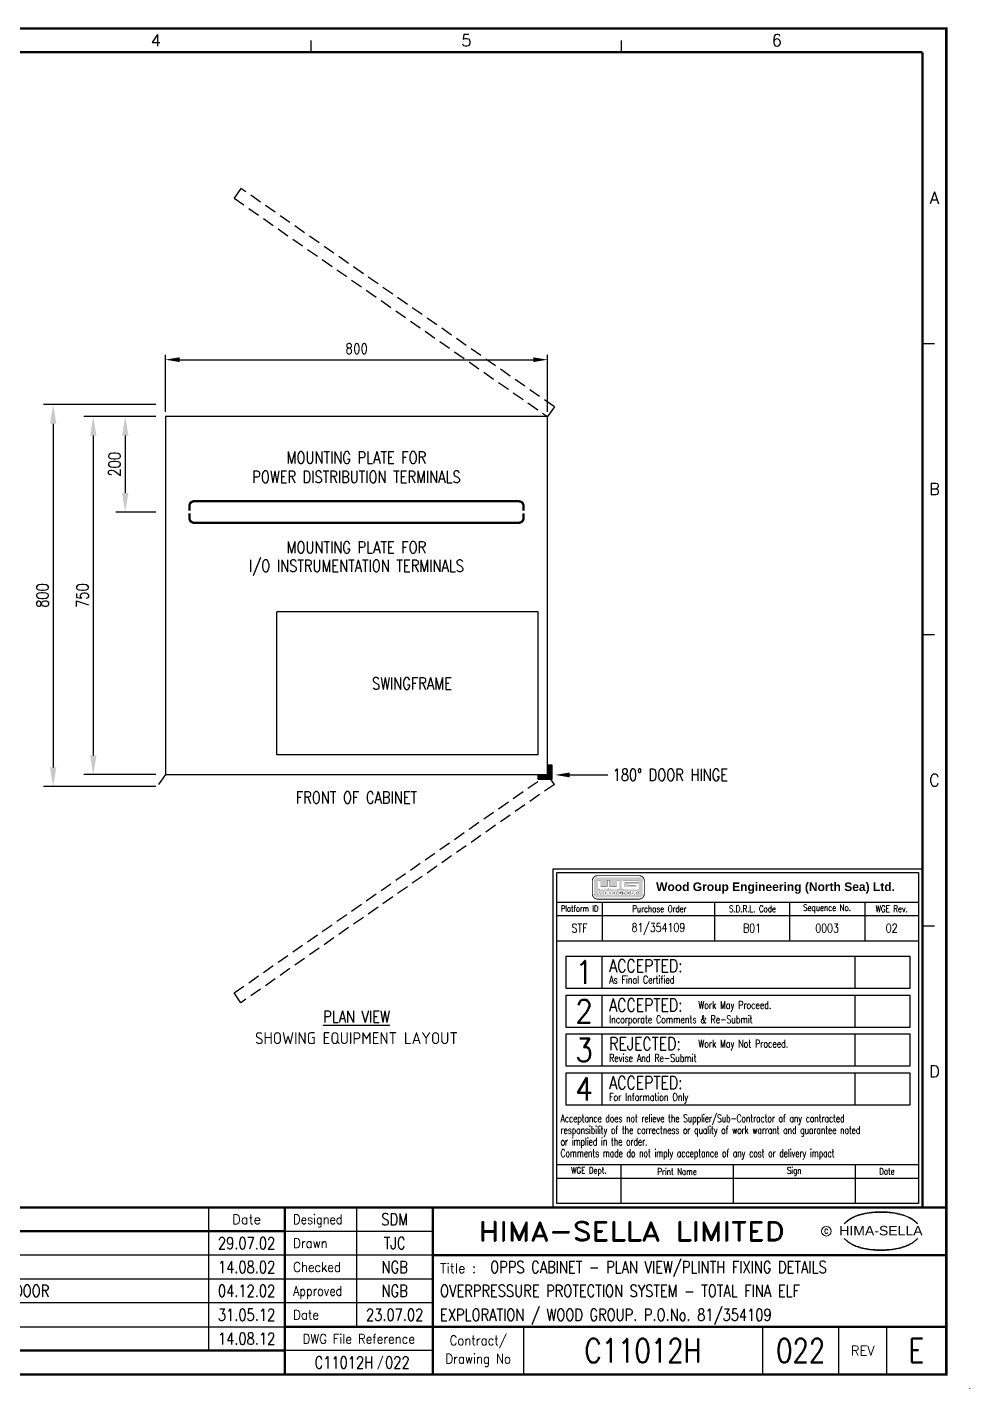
# Model space of a CAD drawing. Extents: x 0 to 4139, y 0 to 2852.
# Drawn here: x 2166 to 4139, y 0 to 2852 of the extents above; entities that cross this region are included whole.
import ezdxf
from ezdxf.enums import TextEntityAlignment as Align

# ---------------------------------------------------------------- set-up
doc = ezdxf.new("R2010")
doc.units = 0
doc.header["$LTSCALE"] = 10
doc.header["$MEASUREMENT"] = 0
doc.linetypes.add('CONTINU', pattern=[0])
doc.linetypes.add('HIDDEN', pattern=[0.375, 0.25, -0.125])
doc.layers.get('0').update_dxf_attribs({"linetype": 'CONTINUOUS'})
for name, color, linetype in [('01-DRAW', 7, 'CONTINUOUS'), ('02-TEXT', 2, 'CONTINUOUS'), ('03-DIM', 3, 'CONTINUOUS'), ('COL', 2, 'CONTINU'), ('DIM', 3, 'CONTINUOUS'), ('ELAC003$', 7, 'CONTINUOUS'), ('LINE', 1, 'CONTINUOUS'), ('ROW', 2, 'CONTINU'), ('TEXT', 2, 'CONTINUOUS'), ('UPS', 2, 'CONTINUOUS')]:
    doc.layers.add(name, color=color, linetype=linetype)
doc.styles.add('ARIAL', font='arial.ttf', dxfattribs={"height": 2.5})
doc.styles.add('ISO', font='iso.shx')
doc.styles.add('ROMAND', font='ROMAND')
doc.styles.add('ROMANS', font='romans.shx', dxfattribs={"width": 0.8})
doc.dimstyles.get("Standard").update_dxf_attribs({"dimscale": 10, "dimtxt": 2.5, "dimasz": 4, "dimexe": 2, "dimexo": 2, "dimgap": 1, "dimtad": 1, "dimdec": 0, "dimzin": 0, "dimdsep": 46, "dimtxsty": 'ROMANS', "dimcen": 0.09, "dimclrd": 3, "dimclre": 3, "dimclrt": 2, "dimadec": 0, "dimazin": 0, "dimtfac": 1, "dimtdec": 0, "dimtofl": 0, "dimtmove": 0, "dimatfit": 3, "dimfxl": 1, "dimtolj": 1, "dimtzin": 0, "dimarcsym": 0})

# ---------------------------------------------------------------- blocks, each defined once
blk = doc.blocks.new('*D1')
at = {"layer": 'DIM', "color": 3, "lineweight": -2}
for p, q in [((2435.0614, 2036.8255), (2284.0637, 2036.8255)), ((2304.0637, 1996.8255), (2304.0637, 1326.8255)), ((2435.0614, 1286.8255), (2284.0637, 1286.8255))]:
    blk.add_line(p, q, dxfattribs=at)
at = {"layer": 'DIM', "color": 3}
for points in [[(2297.397, 1996.8255), (2310.7304, 1996.8255), (2304.0637, 2036.8255)], [(2297.397, 1326.8255), (2310.7304, 1326.8255), (2304.0637, 1286.8255)]]:
    blk.add_solid(points, dxfattribs=at)
at = {"layer": 'DIM', "color": 2, "insert": (2281.5637, 1661.8255), "char_height": 25, "attachment_point": 5, "rotation": 90, "style": 'ROMANS'}
blk.add_mtext('\\A1;750', dxfattribs=at)
blk = doc.blocks.new('*D2')
at = {"layer": 'DIM', "color": 3, "lineweight": -2}
for p, q in [((2435.0614, 2061.8255), (2200.0637, 2061.8255)), ((2220.0637, 2021.8255), (2220.0637, 1301.8255)), ((2435.0614, 1261.8255), (2200.0637, 1261.8255))]:
    blk.add_line(p, q, dxfattribs=at)
at = {"layer": 'DIM', "color": 3}
for points in [[(2213.397, 2021.8255), (2226.7304, 2021.8255), (2220.0637, 2061.8255)], [(2213.397, 1301.8255), (2226.7304, 1301.8255), (2220.0637, 1261.8255)]]:
    blk.add_solid(points, dxfattribs=at)
at = {"layer": 'DIM', "color": 2, "insert": (2197.5637, 1661.8255), "char_height": 25, "attachment_point": 5, "rotation": 90, "style": 'ROMANS'}
blk.add_mtext('\\A1;800', dxfattribs=at)
blk = doc.blocks.new('*D10')
at = {"color": 3, "lineweight": -2}
for p, q in [((2435.0614, 2036.8255), (2350.9642, 2036.8255)), ((2370.9642, 1996.8255), (2370.9642, 1876.8087)), ((2435.0614, 1836.8087), (2350.9642, 1836.8087))]:
    blk.add_line(p, q, dxfattribs=at)
at = {"color": 3}
for points in [[(2364.2975, 1996.8255), (2377.6309, 1996.8255), (2370.9642, 2036.8255)], [(2364.2975, 1876.8087), (2377.6309, 1876.8087), (2370.9642, 1836.8087)]]:
    blk.add_solid(points, dxfattribs=at)
at = {"color": 2, "insert": (2348.4642, 1936.8171), "char_height": 25, "attachment_point": 5, "rotation": 90, "style": 'ROMANS'}
blk.add_mtext('\\A1;200', dxfattribs=at)
blk = doc.blocks.new('*D11')
at = {"layer": '03-DIM', "lineweight": -2}
for p, q in [((2455.0614, 2046.8255), (2455.0614, 2166.0101)), ((2485.0614, 2156.0101), (3225.0614, 2156.0101)), ((3255.0614, 2046.8255), (3255.0614, 2166.0101))]:
    blk.add_line(p, q, dxfattribs=at)
at = {"layer": '03-DIM'}
for points in [[(2485.0614, 2161.0101), (2485.0614, 2151.0101), (2455.0614, 2156.0101)], [(3225.0614, 2161.0101), (3225.0614, 2151.0101), (3255.0614, 2156.0101)]]:
    blk.add_solid(points, dxfattribs=at)
at = {"layer": '03-DIM', "color": 2, "insert": (2855.0614, 2178.9416), "char_height": 25, "attachment_point": 5, "style": 'ISO'}
blk.add_mtext('\\A1;800', dxfattribs=at)
blk = doc.blocks.new('HS-A3-10')
at = {"color": 1}
for p, q in [((2760, 2800), (2760, 2825)), ((3410, 2800), (3410, 2825)), ((4040, 2190), (4065, 2190)), ((4040, 1580), (4065, 1580)), ((4040, 970), (4065, 970)), ((2545, 380), (2545, 80)), ((2855, 380), (2855, 130)), ((2705, 330), (3015, 330)), ((3015, 280), (1140, 280)), ((1140, 230), (3015, 230)), ((3015, 180), (1140, 180)), ((1140, 130), (2705, 130)), ((3205, 130), (3205, 30)), ((3705, 130), (3705, 30)), ((3865, 30), (3865, 130)), ((3965, 130), (3965, 30)), ((3015, 80), (2705, 80)), ((4139, 0), (4139, 0.25))]:
    blk.add_line(p, q, dxfattribs=at)
at = {"color": 1, "const_width": 5}
blk.add_lwpolyline([(160, 30), (4090, 30), (4090, 2850), (160, 2850)], close=True, dxfattribs=at)
for points in [[(160, 2800), (4040, 2800)], [(4040, 380), (4040, 2800)], [(4090, 380), (160, 380)], [(2705, 380), (2705, 30)], [(3015, 30), (3015, 380)], [(2705, 330), (740, 330)], [(4090, 280), (3015, 280)], [(2705, 130), (4090, 130)], [(2705, 80), (1140, 80)]]:
    blk.add_lwpolyline(points, dxfattribs=at)
at = {"color": 3, "lineweight": 13}
blk.add_circle((3838.795, 330), 10, dxfattribs=at)
for centre, radius, start, end in [((3952.419, 213.644), 157.281, 89.7805, 93.1738), ((3953.626, 213.644), 157.281, 86.8262, 90.2195), ((3926.04, 293.277), 72.401, 106.0532, 133.5024), ((3928.763, 295.135), 72.999, 130.419, 136.057), ((3921.149, 306.001), 59.804, 122.244, 131.6154), ((3917.52, 312.819), 52.104, 111.8206, 122.8668), ((3937.772, 271.992), 97.601, 107.5931, 113.9452), ((3950.991, 209.965), 159.367, 89.2698, 106.3911), ((3940.978, 260.15), 109.859, 96.0146, 107.3203), ((3952.933, 188.099), 182.818, 92.8917, 97.3734), ((3955.053, 209.965), 159.367, 73.6089, 90.7302), ((3953.112, 188.099), 182.818, 82.6266, 87.1083), ((3965.067, 260.15), 109.859, 72.6797, 83.9854), ((3968.272, 271.992), 97.601, 66.0548, 72.4069), ((3980.005, 293.277), 72.401, 46.4976, 73.9468), ((3988.524, 312.819), 52.104, 57.1332, 68.1794), ((3984.895, 306.001), 59.804, 48.3846, 57.756), ((3977.282, 295.135), 72.999, 43.943, 49.581), ((3928.763, 365.45), 72.999, 223.943, 229.581), ((3926.04, 367.308), 72.401, 226.4976, 253.9468), ((3980.005, 367.308), 72.401, 286.0532, 313.5024), ((3977.282, 365.45), 72.999, 310.419, 316.057), ((3921.149, 354.585), 59.804, 228.3846, 237.756), ((3917.52, 347.766), 52.104, 237.1332, 248.1794), ((3937.772, 388.593), 97.601, 246.0548, 252.4069), ((3950.991, 450.62), 159.367, 253.6089, 270.7302), ((3940.978, 400.435), 109.859, 252.6797, 263.9854), ((3952.933, 472.486), 182.818, 262.6266, 267.1083), ((3952.419, 446.941), 157.281, 266.8262, 270.2195), ((3955.053, 450.62), 159.367, 269.2698, 286.3911), ((3953.626, 446.941), 157.281, 269.7805, 273.1738), ((3953.112, 472.486), 182.818, 272.8917, 277.3734), ((3965.067, 400.435), 109.859, 276.0146, 287.3203), ((3968.272, 388.593), 97.601, 287.5931, 293.9452), ((3988.524, 347.766), 52.104, 291.8206, 302.8668), ((3984.895, 354.585), 59.804, 302.244, 311.6154)]:
    blk.add_arc(centre, radius, start, end, dxfattribs=at)
at = {"color": 2, "style": 'ROMAND'}
for s, p in [('4', (2435, 2825)), ('5', (3085, 2825)), ('6', (3735, 2825)), ('A', (4065, 2495)), ('B', (4065, 1885)), ('C', (4065, 1275)), ('D', (4065, 665))]:
    blk.add_text(s, height=25, dxfattribs=at).set_placement(p, align=Align.MIDDLE)
at = {"color": 4, "style": 'ROMAND'}
blk.add_text('Date', height=20, dxfattribs=at).set_placement((2625, 345), align=Align.CENTER)
for s, width, p in [('Designed', 0.87, (2722.5, 345)), ('Drawn', 0.9, (2722.5, 295)), ('Checked', 0.9, (2722.5, 245)), ('Approved', 0.85, (2722.5, 195)), ('Date', 0.9, (2722.5, 145))]:
    blk.add_text(s, height=20, dxfattribs=dict(at, width=width)).set_placement(p)
at = {"color": 1, "style": 'ROMAND', "width": 1.15}
blk.add_text('HIMA-SELLA LIMITED', height=40, dxfattribs=at).set_placement((3430.965, 330), align=Align.MIDDLE)
at = {"color": 3, "lineweight": 13, "style": 'ROMANS', "width": 0.8}
blk.add_text('C', height=10, dxfattribs=at).set_placement((3838.436, 325), align=Align.CENTER)
at = {"color": 1, "style": 'ARIAL', "width": 1.05}
blk.add_text('HIMA-SELLA', height=20, dxfattribs=at).set_placement((3953.022, 321.293), align=Align.CENTER)
at = {"color": 4, "style": 'ROMAND'}
blk.add_text('Title :', height=20, dxfattribs=at).set_placement((3030, 242.5))
at = {"color": 4, "style": 'ROMAND', "width": 0.9}
for s, p in [('DWG File Reference', (2860, 105)), ('Contract/', (3110, 100)), ('Drawing No', (3110, 60))]:
    blk.add_text(s, height=20, dxfattribs=at).set_placement(p, align=Align.MIDDLE)
at = {"color": 4, "style": 'ROMAND'}
blk.add_text('REV', height=20, dxfattribs=at).set_placement((3915, 80), align=Align.MIDDLE)
at = {"color": 2, "linetype": 'Continuous', "style": 'ROMANS', "width": 0.8}
blk.add_text('/', height=18, dxfattribs=at).set_placement((2905, 55), align=Align.MIDDLE)
at = {"layer": 'COL', "style": 'ROMAND', "flags": 9}
for tag, p in [('COL1', (485, 2825)), ('COL2', (1135, 2825)), ('COL3', (1785, 2825)), ('COL4', (2435, 2825)), ('COL5', (3085, 2825)), ('COL6', (3735, 2825))]:
    blk.add_attdef(tag, p, '', height=25, dxfattribs=at)
at = {"layer": 'ROW', "style": 'ROMAND', "flags": 9}
for tag, p in [('ROW1', (4065, 2495)), ('ROW2', (4065, 1885)), ('ROW3', (4065, 1275)), ('ROW4', (4065, 665))]:
    blk.add_attdef(tag, p, '', height=25, dxfattribs=at)
at = {"layer": 'UPS', "style": 'ROMANS', "width": 0.8, "flags": 8}
for tag, height, p in [('PLANOS->NR1', 25, (1080, 342.5)), ('PLANOS->VERIF', 25, (2935, 342.5)), ('PLANOS->NR2', 25, (1080, 292.5)), ('PLANOS->CANVI1', 25, (1190, 292.5)), ('PLANOS->NCAN1', 25, (1590, 292.5)), ('PLANOS->DCAN1', 25, (2625, 292.5)), ('PLANOS->ORIG', 25, (2935, 292.5)), ('PLANOS->CANVI2', 25, (1190, 242.5)), ('PLANOS->NCAN2', 25, (1590, 242.5)), ('PLANOS->DCAN2', 25, (2625, 242.5)), ('PLANOS->HECHF', 25, (2935, 242.5)), ('PLANOS->CANVI3', 25, (1190, 192.5)), ('PLANOS->NCAN3', 25, (1590, 192.5)), ('PLANOS->DCAN3', 25, (2625, 192.5)), ('PLANOS->HECHD', 25, (2935, 192.5)), ('PLANOS->CANVI4', 25, (1190, 142.5)), ('PLANOS->NCAN4', 25, (1590, 142.5)), ('PLANOS->DCAN4', 25, (2625, 142.5)), ('PLANOS->DATACREA', 25, (2935, 142.5)), ('PLANOS->CANVI5', 25, (1190, 92.5)), ('PLANOS->NCAN5', 25, (1590, 92.5)), ('PLANOS->DCAN5', 25, (2625, 92.5)), ('PROJS->DESCPRO3', 50, (3455, 55)), ('PLANOS->PLANO', 50, (3785, 55)), ('PLANOS->USER', 50, (4027.5, 55))]:
    blk.add_attdef(tag, text='', height=height, dxfattribs=at).set_placement(p, align=Align.CENTER)
at = {"layer": 'UPS', "style": 'ROMANS', "width": 2.7474, "flags": 8}
blk.add_attdef('PLANOS->MCAN1', text='', height=25, rotation=0.069611, dxfattribs=at).set_placement((1660, 316.443), (2530, 317.5), align=Align.FIT)
at = {"layer": 'UPS', "style": 'ROMANS', "flags": 8}
for tag, width, p, p2 in [('PLANOS->MCAN2', 2.6868, (1660, 267.5), (2530, 267.5)), ('PLANOS->MCAN3', 2.6868, (1660, 217.5), (2530, 217.5)), ('PLANOS->MCAN4', 2.6769, (1660, 167.5), (2530, 167.5)), ('PLANOS->MCAN5', 2.6868, (1660, 117.5), (2530, 117.5))]:
    blk.add_attdef(tag, text='', height=25, dxfattribs=dict(at, width=width)).set_placement(p, p2, align=Align.FIT)
at = {"layer": 'UPS', "style": 'ROMANS', "width": 0.8, "flags": 8}
blk.add_attdef('PLANOS->DENOM', (3135, 242.5), '', height=25, dxfattribs=at)
at = {"layer": 'UPS', "color": 4, "style": 'ROMANS', "width": 0.8, "flags": 8}
for tag, p in [('PROJS->DESCPRO1', (3030, 192.5)), ('PROJS->DESCPRO2', (3030, 142.5))]:
    blk.add_attdef(tag, p, '', height=25, dxfattribs=at)
at = {"layer": 'UPS', "style": 'ROMANS', "width": 0.8, "flags": 8}
blk.add_attdef('PLANOS->PROTOTIPO', text='', height=25, dxfattribs=at).set_placement((595, 58.125), align=Align.MIDDLE)
for tag, p in [('PLANOS->OBS4', (1170, 55)), ('PLANOS->PLANO', (2915, 55))]:
    blk.add_attdef(tag, text='', height=25, dxfattribs=at).set_placement(p, align=Align.MIDDLE_LEFT)
blk.add_attdef('PROJS->NOMPRO', text='', height=25, dxfattribs=at).set_placement((2890, 55), align=Align.MIDDLE_RIGHT)

msp = doc.modelspace()

# ---------------------------------------------------------------- hatches: boundary and pattern name
at = {"linetype": 'Continuous'}
h = msp.add_hatch(color=1, dxfattribs=at)
edge = h.paths.add_edge_path(flags=16)
edge.add_line((3416.2614, 1060.5726), (3445.7587, 1060.5726))
edge.add_line((3445.7587, 1060.5726), (3445.7587, 1065.5751))
edge.add_line((3445.7587, 1065.5751), (3413.6988, 1065.5751))
edge.add_arc((3413.69888454, 1061.92351546), 3.65158454, 90.0013265423, 179.9986734577)
edge.add_line((3410.0473, 1061.9236), (3410.0473, 1050.248))
edge.add_arc((3413.69883454, 1050.24813454), 3.65153454, 180.0021111043, 269.9994580198)
edge.add_line((3413.6988, 1046.5966), (3445.7587, 1046.5966))
edge.add_line((3445.7587, 1046.5966), (3445.7587, 1057.6514))
edge.add_line((3445.7587, 1057.6514), (3425.7121, 1057.6514))
edge.add_line((3425.7121, 1057.6514), (3425.7121, 1054.3651))
edge.add_line((3425.7121, 1054.3651), (3441.0848, 1054.3651))
edge.add_line((3441.0848, 1054.3651), (3441.0848, 1051.2248))
edge.add_line((3441.0848, 1051.2248), (3416.2614, 1051.2248))
edge.add_arc((3416.26142959, 1052.50282959), 1.27802959, 180.0013265423, 269.9986734577, ccw=False)
edge.add_line((3414.9834, 1052.5028), (3414.9834, 1059.2946))
edge.add_arc((3416.26142959, 1059.29457041), 1.27802959, 90.0013265423, 179.9986734577, ccw=False)
edge = h.paths.add_edge_path(flags=16)
edge.add_arc((3426.63944663, 1039.69754716), 2.29358143, 359.7165362622, 449.7138831777)
edge.add_line((3426.6509, 1041.9911), (3422.5008, 1041.9911))
edge.add_arc((3422.51220337, 1039.69749716), 2.29363119, 90.2848615814, 180.2822084969)
edge.add_line((3420.2186, 1039.6862), (3420.2186, 1037.6323))
edge.add_arc((3422.51225337, 1037.62095284), 2.29368144, 179.7165486787, 269.7138955942)
edge.add_line((3422.5008, 1035.3273), (3426.6509, 1035.3273))
edge.add_arc((3426.63939663, 1037.62090284), 2.29363168, 270.2873596462, 360.2847065616)
edge.add_line((3428.933, 1037.6323), (3428.933, 1039.6862))
edge = h.paths.add_edge_path(flags=0)
edge.add_arc((3442.7913, 1039.51505), 0.81015, -90, 90, ccw=False)
edge.add_line((3442.7913, 1038.7049), (3440.7163, 1038.7049))
edge.add_arc((3440.7163, 1039.51505), 0.81015, 90, 270, ccw=False)
edge.add_line((3440.7163, 1040.3252), (3442.7913, 1040.3252))
edge = h.paths.add_edge_path(flags=16)
edge.add_line((3440.2084, 1035.3273), (3440.2084, 1036.8975))
edge.add_line((3440.2084, 1036.8975), (3442.9485, 1036.8975))
edge.add_arc((3442.9485, 1039.4443), 2.5468, 270, 450)
edge.add_line((3442.9485, 1041.9911), (3438.2769, 1041.9911))
edge.add_line((3438.2769, 1041.9911), (3438.2769, 1035.3273))
edge.add_line((3438.2769, 1035.3273), (3440.2084, 1035.3273))
edge = h.paths.add_edge_path(flags=16)
edge.add_line((3434.3619, 1036.9933), (3432.8151, 1036.9933))
edge.add_arc((3432.82082668, 1038.14012642), 1.14684072, 179.7165486787, 269.7138955942, ccw=False)
edge.add_line((3431.674, 1038.1458), (3431.674, 1041.9911))
edge.add_line((3431.674, 1041.9911), (3429.4954, 1041.9911))
edge.add_line((3429.4954, 1041.9911), (3429.4954, 1037.6323))
edge.add_arc((3431.78900337, 1037.62090284), 2.29363168, 179.7152934384, 269.7126403539)
edge.add_line((3431.7775, 1035.3273), (3435.3994, 1035.3273))
edge.add_arc((3435.38794663, 1037.62095284), 2.29368144, 270.2861044058, 360.2834513213)
edge.add_line((3437.6816, 1037.6323), (3437.6816, 1041.9911))
edge.add_line((3437.6816, 1041.9911), (3435.503, 1041.9911))
edge.add_line((3435.503, 1041.9911), (3435.503, 1038.1458))
edge.add_arc((3434.35617332, 1038.14012642), 1.14684072, -89.7138955942, 0.2834513213, ccw=False)
edge = h.paths.add_edge_path(flags=0)
edge.add_arc((3425.60757332, 1039.17837358), 1.14684072, 359.7165486787, 449.7138955942)
edge.add_line((3425.6133, 1040.3252), (3423.5383, 1040.3252))
edge.add_arc((3423.54402668, 1039.17837358), 1.14684072, 90.2861044058, 180.2834513213)
edge.add_line((3422.3972, 1039.1727), (3422.3972, 1038.1458))
edge.add_arc((3423.54402668, 1038.14012642), 1.14684072, 179.7165486787, 269.7138955942)
edge.add_line((3423.5383, 1036.9933), (3425.6133, 1036.9933))
edge.add_arc((3425.60757332, 1038.14012642), 1.14684072, 270.2861044058, 360.2834513213)
edge.add_line((3426.7544, 1038.1458), (3426.7544, 1039.1727))
edge = h.paths.add_edge_path(flags=0)
edge.add_arc((3387.04422332, 1039.17842358), 1.14679097, 359.7140381435, 449.711385059)
edge.add_line((3387.05, 1040.3252), (3384.9749, 1040.3252))
edge.add_arc((3384.98062668, 1039.17837358), 1.14684072, 90.2861044058, 180.2834513213)
edge.add_line((3383.8338, 1039.1727), (3383.8338, 1038.1458))
edge.add_arc((3384.98062668, 1038.14012642), 1.14684072, 179.7165486787, 269.7138955942)
edge.add_line((3384.9749, 1036.9933), (3387.05, 1036.9933))
edge.add_arc((3387.04422332, 1038.14007642), 1.14679097, 270.288614941, 360.2859618565)
edge.add_line((3388.191, 1038.1458), (3388.191, 1039.1727))
edge = h.paths.add_edge_path(flags=16)
edge.add_arc((3388.07609663, 1039.69749716), 2.29363119, 359.7177915031, 449.7151384186)
edge.add_line((3388.0875, 1041.9911), (3383.9374, 1041.9911))
edge.add_arc((3383.94880337, 1039.69749716), 2.29363119, 90.2848615814, 180.2822084969)
edge.add_line((3381.6552, 1039.6862), (3381.6552, 1037.6323))
edge.add_arc((3383.94885337, 1037.62095284), 2.29368144, 179.7165486787, 269.7138955942)
edge.add_line((3383.9374, 1035.3273), (3388.0875, 1035.3273))
edge.add_arc((3388.07604663, 1037.62095284), 2.29368144, 270.2861044058, 360.2834513213)
edge.add_line((3390.3697, 1037.6323), (3390.3697, 1039.6862))
edge = h.paths.add_edge_path(flags=0)
edge.add_arc((3377.64357332, 1039.17837358), 1.14684072, 359.7165486787, 449.7138955942)
edge.add_line((3377.6493, 1040.3252), (3375.5743, 1040.3252))
edge.add_arc((3375.58002668, 1039.17837358), 1.14684072, 90.2861044058, 180.2834513213)
edge.add_line((3374.4332, 1039.1727), (3374.4332, 1038.1458))
edge.add_arc((3375.58002668, 1038.14012642), 1.14684072, 179.7165486787, 269.7138955942)
edge.add_line((3375.5743, 1036.9933), (3377.6493, 1036.9933))
edge.add_arc((3377.64357332, 1038.14012642), 1.14684072, 270.2861044058, 360.2834513213)
edge.add_line((3378.7904, 1038.1458), (3378.7904, 1039.1727))
h.paths.add_polyline_path([(3372.3641, 1041.9866), (3370.2463, 1035.3409), (3368.1284, 1035.3409), (3366.5218, 1039.5401), (3364.9151, 1035.3409), (3362.7973, 1035.3409), (3360.6794, 1041.9866), (3362.6512, 1041.9866), (3363.9657, 1037.7144), (3365.6454, 1041.9501), (3367.3981, 1041.9501), (3369.0778, 1037.7144), (3370.4653, 1041.9866)], flags=16)
edge = h.paths.add_edge_path(flags=16)
edge.add_arc((3378.67539663, 1039.69749716), 2.29363119, 359.7177915031, 449.7151384186)
edge.add_line((3378.6868, 1041.9911), (3374.5367, 1041.9911))
edge.add_arc((3374.54815337, 1039.69754716), 2.29358143, 90.2861168223, 180.2834637378)
edge.add_line((3372.2546, 1039.6862), (3372.2546, 1037.6323))
edge.add_arc((3374.54820337, 1037.62090284), 2.29363168, 179.7152934384, 269.7126403538)
edge.add_line((3374.5367, 1035.3273), (3378.6868, 1035.3273))
edge.add_arc((3378.67534663, 1037.62095284), 2.29368144, 270.2861044058, 360.2834513213)
edge.add_line((3380.969, 1037.6323), (3380.969, 1039.6862))
edge = h.paths.add_edge_path(flags=0)
edge.add_arc((3396.11557332, 1038.14012642), 1.14684072, 270.2861044058, 360.2834513213)
edge.add_line((3397.2624, 1038.1458), (3397.2624, 1039.1727))
edge.add_arc((3396.11557332, 1039.17837358), 1.14684072, 359.7165486787, 449.7138955942)
edge.add_line((3396.1213, 1040.3252), (3392.6956, 1040.3252))
edge.add_line((3392.6956, 1040.3252), (3392.6956, 1036.9933))
edge.add_line((3392.6956, 1036.9933), (3396.1213, 1036.9933))
edge = h.paths.add_edge_path(flags=16)
edge.add_arc((3397.14739663, 1039.69749716), 2.29363119, 359.7177915031, 449.7151384186)
edge.add_line((3397.1588, 1041.9911), (3390.8164, 1041.9911))
edge.add_line((3390.8164, 1041.9911), (3390.8164, 1035.3273))
edge.add_line((3390.8164, 1035.3273), (3397.1588, 1035.3273))
edge.add_arc((3397.14734663, 1037.62095284), 2.29368144, 270.2861044058, 360.2834513213)
edge.add_line((3399.441, 1037.6323), (3399.441, 1039.6862))
edge = h.paths.add_edge_path(flags=16)
edge.add_arc((3408.80068996, 1039.89158996), 0.43361004, 0.0013265423, 89.9986734578)
edge.add_line((3408.8007, 1040.3252), (3406.1584, 1040.3252))
edge.add_arc((3406.16412668, 1039.17837358), 1.14684072, 90.2861044058, 180.2834513213)
edge.add_line((3405.0173, 1039.1727), (3405.0173, 1038.1458))
edge.add_arc((3406.16412668, 1038.14012642), 1.14684072, 179.7165486787, 269.7138955942)
edge.add_line((3406.1584, 1036.9933), (3408.8007, 1036.9933))
edge.add_arc((3408.8007, 1037.42685), 0.43355, 270, 450)
edge.add_line((3408.8007, 1037.8604), (3407.048, 1037.8604))
edge.add_line((3407.048, 1037.8604), (3407.048, 1039.0289))
edge.add_line((3407.048, 1039.0289), (3411.2837, 1039.0289))
edge.add_line((3411.2837, 1039.0289), (3411.2837, 1037.6323))
edge.add_arc((3408.99004663, 1037.62095284), 2.29368144, -89.7138955942, 0.2834513213, ccw=False)
edge.add_line((3409.0015, 1035.3273), (3405.1209, 1035.3273))
edge.add_arc((3405.13235337, 1037.62095284), 2.29368144, 179.7165486787, 269.7138955942, ccw=False)
edge.add_line((3402.8387, 1037.6323), (3402.8387, 1039.6862))
edge.add_arc((3405.13230337, 1039.69749716), 2.29363119, 90.2848615814, 180.2822084969, ccw=False)
edge.add_line((3405.1209, 1041.9911), (3409.0015, 1041.9911))
edge.add_arc((3408.99009663, 1039.69749716), 2.29363119, -0.2822084969, 89.7151384186, ccw=False)
edge.add_line((3411.2837, 1039.6862), (3411.2837, 1039.5401))
edge.add_line((3411.2837, 1039.5401), (3409.2343, 1039.5401))
edge.add_line((3409.2343, 1039.5401), (3409.2343, 1039.8916))
edge = h.paths.add_edge_path(flags=0)
edge.add_line((3414.4816, 1040.3252), (3416.5567, 1040.3252))
edge.add_arc((3416.5567, 1039.51505), 0.81015, -90, 90, ccw=False)
edge.add_line((3416.5567, 1038.7049), (3414.4816, 1038.7049))
edge.add_arc((3414.4816, 1039.51505), 0.81015, 90, 270, ccw=False)
edge = h.paths.add_edge_path(flags=16)
edge.add_line((3417.6829, 1035.3273), (3419.2607, 1035.3273))
edge.add_line((3419.2607, 1035.3273), (3419.2607, 1036.8975))
edge.add_arc((3418.45054703, 1036.89749433), 0.81015297, 0.000400835, 81.6212049993)
edge.add_arc((3416.71356399, 1039.44449228), 2.54713602, 316.7426492714, 359.9956748753)
edge.add_arc((3416.71379103, 1039.44419103), 2.54690897, 0.0024513784, 89.9997982939)
edge.add_line((3416.7138, 1041.9911), (3412.0423, 1041.9911))
edge.add_line((3412.0423, 1041.9911), (3412.0423, 1035.3273))
edge.add_line((3412.0423, 1035.3273), (3413.9738, 1035.3273))
edge.add_line((3413.9738, 1035.3273), (3413.9738, 1036.8975))
edge.add_line((3413.9738, 1036.8975), (3416.8728, 1036.8975))
edge.add_arc((3416.87273124, 1036.08733124), 0.81016876, -0.0022095794, 89.9951373361, ccw=False)
edge.add_line((3417.6829, 1036.0873), (3417.6829, 1035.3273))
edge = h.paths.add_edge_path()
edge.add_line((3454.0338, 1064.078), (3454.0338, 1036.838))
edge.add_arc((3446.73073092, 1036.83816908), 7.30306909, 270.0013265423, 359.9986734577, ccw=False)
edge.add_line((3446.7309, 1029.5351), (3359.8031, 1029.5351))
edge.add_arc((3359.80321908, 1036.83821909), 7.30311909, 180.0017188206, 269.9990657361, ccw=False)
edge.add_line((3352.5001, 1036.838), (3352.5001, 1064.078))
edge.add_arc((3359.80321908, 1064.07778091), 7.30311909, 90.0009342639, 179.9982811794, ccw=False)
edge.add_line((3359.8031, 1071.3809), (3446.7309, 1071.3809))
edge.add_arc((3446.73073092, 1064.07783092), 7.30306909, 0.0013265423, 89.9986734577, ccw=False)
edge = h.paths.add_edge_path(flags=16)
edge.add_line((3360.5333, 1065.5751), (3365.4245, 1065.5751))
edge.add_line((3365.4245, 1065.5751), (3365.4245, 1052.7949))
edge.add_arc((3366.70252959, 1052.79492959), 1.27802959, 180.0013265423, 269.9986734577)
edge.add_line((3366.7025, 1051.5169), (3379.2936, 1051.5169))
edge.add_arc((3379.29362041, 1052.79497959), 1.27807959, 269.9990850111, 359.9964319265)
edge.add_line((3380.5717, 1052.7949), (3380.5717, 1065.5751))
edge.add_line((3380.5717, 1065.5751), (3385.4628, 1065.5751))
edge.add_line((3385.4628, 1065.5751), (3385.4628, 1052.7949))
edge.add_arc((3386.74082959, 1052.79492959), 1.27802959, 180.0013265423, 269.9986734577)
edge.add_line((3386.7408, 1051.5169), (3399.332, 1051.5169))
edge.add_arc((3399.33197041, 1052.79492959), 1.27802959, 270.0013265423, 359.9986734577)
edge.add_line((3400.61, 1052.7949), (3400.61, 1065.5751))
edge.add_line((3400.61, 1065.5751), (3405.5011, 1065.5751))
edge.add_line((3405.5011, 1065.5751), (3405.5011, 1050.248))
edge.add_arc((3401.84961546, 1050.24808454), 3.65148454, 270.0013265423, 359.9986734577, ccw=False)
edge.add_line((3401.8497, 1046.5966), (3386.6687, 1046.5966))
edge.add_arc((3386.66873454, 1050.24813454), 3.65153454, 180.0021111043, 269.9994580198, ccw=False)
edge.add_arc((3379.36571546, 1050.24808454), 3.65148454, 270.0013265423, 359.9986734577, ccw=False)
edge.add_line((3379.3658, 1046.5966), (3364.1848, 1046.5966))
edge.add_arc((3364.18483454, 1050.24813454), 3.65153454, 180.0021111043, 269.9994580198, ccw=False)
edge.add_line((3360.5333, 1050.248), (3360.5333, 1065.5751))
at = {"layer": '01-DRAW'}
h = msp.add_hatch(color=256, dxfattribs=at)
h.paths.add_polyline_path([(3265.0614, 1306.8255), (3255.0614, 1306.8255), (3255.0614, 1286.8255), (3262.03354691, 1276.8255), (3265.0614, 1276.8255)])
h.paths.add_polyline_path([(3255.0614, 1286.8255), (3240.7186422, 1276.8255), (3262.03354691, 1276.8255)])
h.paths.add_polyline_path([(3255.0614, 1286.8255), (3235.0614, 1286.8255), (3235.0614, 1276.8255), (3240.7186422, 1276.8255)])

# ---------------------------------------------------------------- linework, layer by layer
at = {"color": 3, "linetype": 'HIDDEN', "ltscale": 10}
for p, q in [((2613.1169, 2514.8759), (2598.8187, 2494.3683)), ((3269.3596, 2057.3331), (2613.1169, 2514.8759)), ((2598.8187, 2494.3683), (3255.0614, 2036.8255)), ((3269.3596, 2057.3331), (3255.0614, 2036.8255)), ((2455.0614, 1286.8255), (2440.7632, 1266.3179)), ((2598.8187, 829.2826), (3255.0614, 1286.8255)), ((3269.3596, 1266.3179), (3255.0614, 1286.8255)), ((3269.3596, 1266.3179), (2613.1169, 808.775)), ((2613.1169, 808.775), (2598.8187, 829.2826))]:
    msp.add_line(p, q, dxfattribs=at)
for p, q in [((3235.6401, 1627.4176), (2688.0614, 1627.4176)), ((2688.0614, 1328.1215), (2688.0614, 1627.4176)), ((3235.6401, 1328.1215), (3235.6401, 1627.4176)), ((3235.6401, 1328.1215), (2688.0614, 1328.1215))]:
    msp.add_line(p, q)
msp.add_lwpolyline([(2455.0614, 1286.8255), (3255.0614, 1286.8255), (3255.0614, 2036.8255), (2455.0614, 2036.8255)], close=True)
at = {"const_width": 5}
for points in [[(2505.3114, 1839.3255), (2505.3114, 1849.3255, -0.4142), (2515.3114, 1859.3255), (3194.8464, 1859.3255, -0.4142), (3204.8464, 1849.3255), (3204.8464, 1839.3255)], [(2505.3114, 1834.3255), (2505.3114, 1824.3255, 0.4142), (2515.3114, 1814.3255), (3194.8464, 1814.3255, 0.4142), (3204.8464, 1824.3255), (3204.8464, 1834.3255)]]:
    msp.add_lwpolyline(points, format="xyb", dxfattribs=at)
at = {"layer": '01-DRAW'}
for p, q in [((3235.0614, 1286.8255), (3235.0614, 1276.8255)), ((3235.0614, 1286.8255), (3255.0614, 1286.8255)), ((3265.0614, 1306.8255), (3255.0614, 1306.8255)), ((3255.0614, 1286.8255), (3255.0614, 1306.8255)), ((3265.0614, 1276.8255), (3265.0614, 1306.8255)), ((3235.0614, 1276.8255), (3265.0614, 1276.8255))]:
    msp.add_line(p, q, dxfattribs=at)
at = {"layer": 'DIM'}
msp.add_line((3301.2895, 1286.0586), (3381.2895, 1286.0586), dxfattribs=at)
msp.add_solid([(3301.2895, 1291.0586), (3301.2895, 1281.0586), (3271.2895, 1286.0586)], dxfattribs=at)
at = {"layer": 'ELAC003$', "color": 3, "linetype": 'Continuous'}
for p, q in [((3274.519, 1019.558), (4032.026, 1019.558)), ((3369.539, 1019.558), (3369.539, 938.498)), ((3604.766, 1019.558), (3604.766, 938.498)), ((3761.584, 1019.558), (3761.584, 938.498)), ((3919.064, 1019.558), (3919.064, 938.498)), ((3274.519, 991.652), (4032.026, 991.652)), ((3274.519, 938.498), (4032.026, 938.498)), ((3369.539, 838.704), (3369.539, 906.474)), ((3898.464, 906.474), (3898.464, 838.704)), ((3369.539, 756.98), (3369.539, 824.752)), ((3898.464, 824.752), (3898.464, 756.98)), ((3369.539, 675.923), (3369.539, 743.693)), ((3898.464, 743.693), (3898.464, 675.923)), ((3369.539, 594.199), (3369.539, 661.969)), ((3898.464, 661.969), (3898.464, 594.199)), ((3274.519, 469.696), (4032.026, 469.696)), ((3408.744, 469.696), (3408.744, 387.972)), ((3643.97, 469.696), (3643.97, 387.972)), ((3899.13, 469.696), (3899.13, 387.972)), ((3274.519, 441.126), (4032.026, 441.126))]:
    msp.add_line(p, q, dxfattribs=at)
for points in [[(3266.546, 1089.322), (4040, 1089.322), (4040, 380), (3266.546, 380)], [(3274.519, 1081.348), (4032.026, 1081.348), (4032.026, 387.972), (3274.519, 387.972)], [(3293.789, 906.474), (4013.419, 906.474), (4013.419, 838.704), (3293.789, 838.704)], [(3293.789, 824.752), (4013.419, 824.752), (4013.419, 756.98), (3293.789, 756.98)], [(3293.789, 743.693), (4013.419, 743.693), (4013.419, 675.923), (3293.789, 675.923)], [(3293.789, 661.969), (4013.419, 661.969), (4013.419, 594.199), (3293.789, 594.199)]]:
    msp.add_lwpolyline(points, close=True, dxfattribs=at)
at = {"layer": 'LINE', "linetype": 'Continuous', "flags": 128}
for points, const_width in [([(3457.685, 1064.078), (3457.685, 1036.838, -0.4142), (3446.731, 1025.884), (3359.803, 1025.884, -0.4142), (3348.849, 1036.838), (3348.849, 1064.078, -0.4142), (3359.803, 1075.032), (3446.731, 1075.032, -0.4142)], 1.826), ([(3454.034, 1064.078), (3454.034, 1036.838, -0.4142), (3446.731, 1029.535), (3359.803, 1029.535, -0.4142), (3352.5, 1036.838), (3352.5, 1064.078, -0.4142), (3359.803, 1071.381), (3446.731, 1071.381, -0.4142)], 0.183), ([(3416.261, 1060.573), (3445.759, 1060.573), (3445.759, 1065.575), (3413.699, 1065.575, 0.4142), (3410.047, 1061.924), (3410.047, 1050.248, 0.4142), (3413.699, 1046.597), (3445.759, 1046.597), (3445.759, 1057.651), (3425.712, 1057.651), (3425.712, 1054.365), (3441.085, 1054.365), (3441.085, 1051.225), (3416.261, 1051.225, -0.4142), (3414.983, 1052.503), (3414.983, 1059.295, -0.4142)], 0.183), ([(3380.969, 1039.686, 0.4142), (3378.687, 1041.991), (3374.537, 1041.991, 0.4142), (3372.255, 1039.686), (3372.255, 1037.632, 0.4142), (3374.537, 1035.327), (3378.687, 1035.327, 0.4142), (3380.969, 1037.632)], 0.183), ([(3378.79, 1039.173, 0.4142), (3377.649, 1040.325), (3375.574, 1040.325, 0.4142), (3374.433, 1039.173), (3374.433, 1038.146, 0.4142), (3375.574, 1036.993), (3377.649, 1036.993, 0.4142), (3378.79, 1038.146)], 0.183), ([(3390.37, 1039.686, 0.4142), (3388.088, 1041.991), (3383.937, 1041.991, 0.4142), (3381.655, 1039.686), (3381.655, 1037.632, 0.4142), (3383.937, 1035.327), (3388.088, 1035.327, 0.4142), (3390.37, 1037.632)], 0.183), ([(3388.191, 1039.173, 0.4142), (3387.05, 1040.325), (3384.975, 1040.325, 0.4142), (3383.834, 1039.173), (3383.834, 1038.146, 0.4142), (3384.975, 1036.993), (3387.05, 1036.993, 0.4142), (3388.191, 1038.146)], 0.183), ([(3399.441, 1039.686, 0.4142), (3397.159, 1041.991), (3390.816, 1041.991), (3390.816, 1035.327), (3397.159, 1035.327, 0.4142), (3399.441, 1037.632)], 0.183), ([(3396.121, 1036.993, 0.4142), (3397.262, 1038.146), (3397.262, 1039.173, 0.4142), (3396.121, 1040.325), (3392.696, 1040.325), (3392.696, 1036.993)], 0.183), ([(3409.234, 1039.892, 0.4142), (3408.801, 1040.325), (3406.158, 1040.325, 0.4142), (3405.017, 1039.173), (3405.017, 1038.146, 0.4142), (3406.158, 1036.993), (3408.801, 1036.993, 1), (3408.801, 1037.86), (3407.048, 1037.86), (3407.048, 1039.029), (3411.284, 1039.029), (3411.284, 1037.632, -0.4142), (3409.002, 1035.327), (3405.121, 1035.327, -0.4142), (3402.839, 1037.632), (3402.839, 1039.686, -0.4142), (3405.121, 1041.991), (3409.002, 1041.991, -0.4142), (3411.284, 1039.686), (3411.284, 1039.54), (3409.234, 1039.54)], 0.183), ([(3417.683, 1035.327), (3419.261, 1035.327), (3419.261, 1036.898, 0.372), (3418.569, 1037.699, 0.191), (3419.261, 1039.444, 0.4142), (3416.714, 1041.991), (3412.042, 1041.991), (3412.042, 1035.327), (3413.974, 1035.327), (3413.974, 1036.898), (3416.873, 1036.898, -0.4142), (3417.683, 1036.087)], 0.183), ([(3414.482, 1040.325), (3416.557, 1040.325, -1), (3416.557, 1038.705), (3414.482, 1038.705, -1)], 0.183), ([(3428.933, 1039.686, 0.4142), (3426.651, 1041.991), (3422.501, 1041.991, 0.4142), (3420.219, 1039.686), (3420.219, 1037.632, 0.4142), (3422.501, 1035.327), (3426.651, 1035.327, 0.4142), (3428.933, 1037.632)], 0.183), ([(3426.754, 1039.173, 0.4142), (3425.613, 1040.325), (3423.538, 1040.325, 0.4142), (3422.397, 1039.173), (3422.397, 1038.146, 0.4142), (3423.538, 1036.993), (3425.613, 1036.993, 0.4142), (3426.754, 1038.146)], 0.183), ([(3434.362, 1036.993), (3432.815, 1036.993, -0.4142), (3431.674, 1038.146), (3431.674, 1041.991), (3429.495, 1041.991), (3429.495, 1037.632, 0.4142), (3431.778, 1035.327), (3435.399, 1035.327, 0.4142), (3437.682, 1037.632), (3437.682, 1041.991), (3435.503, 1041.991), (3435.503, 1038.146, -0.4142)], 0.183), ([(3440.208, 1035.327), (3440.208, 1036.898), (3442.949, 1036.898, 1), (3442.949, 1041.991), (3438.277, 1041.991), (3438.277, 1035.327)], 0.183), ([(3442.791, 1040.325, -1), (3442.791, 1038.705), (3440.716, 1038.705, -1), (3440.716, 1040.325)], 0.183)]:
    msp.add_lwpolyline(points, format="xyb", close=True, dxfattribs=dict(at, const_width=const_width))
at = {"layer": 'LINE', "linetype": 'Continuous', "const_width": 0.183, "flags": 128}
msp.add_lwpolyline([(3360.533, 1050.239), (3360.533, 1065.575), (3365.425, 1065.575), (3365.425, 1052.795, 0.4142), (3366.703, 1051.517), (3379.294, 1051.517, 0.4142), (3380.572, 1052.795), (3380.572, 1065.575), (3385.463, 1065.575), (3385.463, 1052.795, 0.4142), (3386.741, 1051.517), (3399.332, 1051.517, 0.4142), (3400.61, 1052.795), (3400.61, 1065.575), (3405.501, 1065.575), (3405.501, 1050.248, -0.4142), (3401.85, 1046.597), (3386.669, 1046.597, -0.4142), (3383.017, 1050.248, -0.4142), (3379.366, 1046.597), (3364.185, 1046.597, -0.4142), (3360.533, 1050.248), (3360.533, 1065.575)], format="xyb", dxfattribs=at)
msp.add_lwpolyline([(3372.364, 1041.987), (3370.246, 1035.341), (3368.128, 1035.341), (3366.522, 1039.54), (3364.915, 1035.341), (3362.797, 1035.341), (3360.679, 1041.987), (3362.651, 1041.987), (3363.966, 1037.714), (3365.645, 1041.95), (3367.398, 1041.95), (3369.078, 1037.714), (3370.465, 1041.987)], close=True, dxfattribs=at)

# ---------------------------------------------------------------- block references
ref = msp.add_blockref('HS-A3-10', (0, 0))
ref.add_attrib('PLANOS->PLANO', '022', dxfattribs={"layer": 'UPS', "height": 25, "style": 'ROMANS', "width": 0.8, "flags": 8}).set_placement((2915, 55), align=Align.MIDDLE_LEFT)
ref.add_attrib('PROJS->DESCPRO3', 'C11012H', dxfattribs={"layer": 'UPS', "height": 50, "style": 'ROMANS', "width": 0.8, "flags": 8}).set_placement((3455, 55), align=Align.CENTER)
ref.add_attrib('PLANOS->DATACREA', '23.07.02', dxfattribs={"layer": 'UPS', "height": 25, "style": 'ROMANS', "width": 0.8, "flags": 8}).set_placement((2935, 142.5), align=Align.CENTER)
ref.add_attrib('PLANOS->DCAN5', '14.08.12', dxfattribs={"layer": 'UPS', "height": 25, "style": 'ROMANS', "width": 0.8, "flags": 8}).set_placement((2625, 92.5), align=Align.CENTER)
ref.add_attrib('PLANOS->DCAN2', '14.08.02', dxfattribs={"layer": 'UPS', "height": 25, "style": 'ROMANS', "width": 0.8, "flags": 8}).set_placement((2625, 242.5), align=Align.CENTER)
ref.add_attrib('PLANOS->DCAN3', '04.12.02', dxfattribs={"layer": 'UPS', "height": 25, "style": 'ROMANS', "width": 0.8, "flags": 8}).set_placement((2625, 192.5), align=Align.CENTER)
ref.add_attrib('PLANOS->DCAN4', '31.05.12', dxfattribs={"layer": 'UPS', "height": 25, "style": 'ROMANS', "width": 0.8, "flags": 8}).set_placement((2625, 142.5), align=Align.CENTER)
ref.add_attrib('PLANOS->DCAN1', '29.07.02', dxfattribs={"layer": 'UPS', "height": 25, "style": 'ROMANS', "width": 0.8, "flags": 8}).set_placement((2625, 292.5), align=Align.CENTER)
ref.add_attrib('PROJS->DESCPRO1', 'OVERPRESSURE PROTECTION SYSTEM - TOTAL FINA ELF', (3030, 192.5), dxfattribs={"layer": 'UPS', "color": 4, "height": 25, "style": 'ROMANS', "width": 0.8, "flags": 8})
ref.add_attrib('PROJS->DESCPRO2', 'EXPLORATION / WOOD GROUP. P.O.No. 81/354109', (3030, 142.5), dxfattribs={"layer": 'UPS', "color": 4, "height": 25, "style": 'ROMANS', "width": 0.8, "flags": 8})
ref.add_attrib('PLANOS->ORIG', 'TJC', dxfattribs={"layer": 'UPS', "height": 25, "style": 'ROMANS', "width": 0.8, "flags": 8}).set_placement((2935, 292.5), align=Align.CENTER)
ref.add_attrib('PLANOS->HECHD', 'NGB', dxfattribs={"layer": 'UPS', "height": 25, "style": 'ROMANS', "width": 0.8, "flags": 8}).set_placement((2935, 192.5), align=Align.CENTER)
ref.add_attrib('PLANOS->HECHF', 'NGB', dxfattribs={"layer": 'UPS', "height": 25, "style": 'ROMANS', "width": 0.8, "flags": 8}).set_placement((2935, 242.5), align=Align.CENTER)
ref.add_attrib('PLANOS->VERIF', 'SDM', dxfattribs={"layer": 'UPS', "height": 25, "style": 'ROMANS', "width": 0.8, "flags": 8}).set_placement((2935, 342.5), align=Align.CENTER)
ref.add_attrib('PLANOS->DENOM', 'OPPS CABINET - PLAN VIEW/PLINTH FIXING DETAILS', (3135, 242.5), dxfattribs={"layer": 'UPS', "height": 25, "style": 'ROMANS', "width": 0.8, "flags": 8})
ref.add_attrib('PLANOS->USER', 'E', dxfattribs={"layer": 'UPS', "height": 50, "style": 'ROMANS', "width": 0.8, "flags": 8}).set_placement((4027.5, 55), align=Align.CENTER)
ref.add_attrib('PROJS->NOMPRO', 'C11012H', dxfattribs={"layer": 'UPS', "height": 25, "style": 'ROMANS', "width": 0.8, "flags": 8}).set_placement((2890, 55), align=Align.MIDDLE_RIGHT)
ref.add_attrib('PLANOS->PLANO', '022', dxfattribs={"layer": 'UPS', "height": 50, "style": 'ROMANS', "width": 0.8, "flags": 8}).set_placement((3785, 55), align=Align.CENTER)

# ---------------------------------------------------------------- texts
at = {"color": 1, "linetype": 'Continuous', "insert": (3482.396, 1060.73), "char_height": 18, "width": 563.327, "attachment_point": 1}
msp.add_mtext('{\\fSwis721 BT|b1|i0|c0|p34;Wood Group Engineering (North Sea) Ltd.}', dxfattribs=at)
at = {"layer": '02-TEXT', "style": 'ISO'}
msp.add_text('SHOWING EQUIPMENT LAYOUT', height=25, dxfattribs=at).set_placement((2855.0614, 722.0581), align=Align.CENTER)
at = {"layer": 'ELAC003$', "color": 1, "linetype": 'Continuous', "style": 'ROMANS', "width": 0.8}
for s, height, p in [('Platform ID', 12.758, (3322.267, 1006.16)), ('Purchase Order', 13.5, (3489.272, 1005.606)), ('S.D.R.L. Code', 13.5, (3684.235, 1005.606)), ('Sequence No.', 13.5, (3840.323, 1005.606)), ('WGE Rev.', 13.5, (3975.546, 1005.606)), ('WGE Dept.', 13.5, (3341.631, 455.411)), ('Print Name', 13.5, (3526.356, 455.411)), ('Sign', 13.5, (3771.548, 455.411)), ('Date', 13.5, (3965.577, 455.411))]:
    msp.add_text(s, height=height, dxfattribs=at).set_placement(p, align=Align.MIDDLE)
at = {"layer": 'ELAC003$', "color": 3, "linetype": 'Continuous', "style": 'ROMANS', "width": 0.8889}
for s, p in [('1', (3331.663, 872.591)), ('2', (3331.663, 790.867)), ('3', (3331.663, 709.808)), ('4', (3331.663, 628.084))]:
    msp.add_text(s, height=48.6, dxfattribs=at).set_placement(p, align=Align.MIDDLE)
at = {"layer": 'ELAC003$', "color": 3, "linetype": 'Continuous', "style": 'ROMANS'}
for s, height, width, p in [('ACCEPTED:', 27, 0.8, (3384.173, 886.079)), ('As Final Certified', 16.2, 0.7333, (3384.173, 856.902)), ('ACCEPTED:', 27, 0.8, (3384.173, 803.915)), ('Work May Proceed.', 16.2, 0.7333, (3570.989, 803.915)), ('Incorporate Comments & Re-Submit', 16.2, 0.7333, (3384.173, 773.924)), ('REJECTED:', 27, 0.8, (3384.173, 722.856)), ('Work May Not Proceed.', 16.2, 0.7333, (3570.989, 722.856)), ('Revise And Re-Submit', 16.2, 0.7333, (3384.173, 692.865)), ('ACCEPTED:', 27, 0.8, (3384.173, 641.133)), ('For Information Only', 16.2, 0.7333, (3384.173, 611.143))]:
    msp.add_text(s, height=height, dxfattribs=dict(at, width=width)).set_placement(p, align=Align.MIDDLE_LEFT)
at = {"layer": 'ELAC003$', "color": 1, "linetype": 'Continuous', "style": 'ROMANS', "width": 0.7}
for s, p in [('Acceptance does not relieve the Supplier/Sub-Contractor of any contracted', (3282.492, 574.562)), ('responsibility of the correctness or quality of work warrant and guarantee noted', (3282.492, 550.262)), ('or implied in the order.', (3282.492, 525.962)), ('Comments made do not imply acceptance of any cost or delivery impact', (3282.492, 501.662))]:
    msp.add_text(s, height=16.2, dxfattribs=at).set_placement(p, align=Align.TOP_LEFT)
at = {"layer": 'TEXT', "style": 'ROMANS', "width": 0.8}
for s, height, p in [('MOUNTING PLATE FOR', 25, (2855.0614, 1950.8255)), ('POWER DISTRIBUTION TERMINALS', 25, (2855.0614, 1910.3493)), ('MOUNTING PLATE FOR', 25, (2855.0614, 1762.8255)), ('I/O INSTRUMENTATION TERMINALS', 25, (2855.0614, 1722.3493)), ('FRONT OF CABINET', 25, (2855.0614, 1238.8255)), ('STF', 18, (3322.029, 965.075)), ('81/354109', 18, (3487.153, 965.075)), ('B01', 18, (3683.175, 965.075)), ('0003', 18, (3840.325, 965.075)), ('02', 18, (3975.545, 965.075))]:
    msp.add_text(s, height=height, dxfattribs=at).set_placement(p, align=Align.MIDDLE)
msp.add_text('SWINGFRAME', height=25, dxfattribs=at).set_placement((2971.1568, 1477.7696), align=Align.MIDDLE_CENTER)
msp.add_text('180%%D DOOR HINGE', height=25, dxfattribs=at).set_placement((3391.2895, 1286.0586), align=Align.MIDDLE_LEFT)
msp.add_text('%%UPLAN VIEW', height=25, dxfattribs=at).set_placement((2855.0614, 767.0581), align=Align.CENTER)
at = {"layer": 'UPS', "insert": (1660, 217.5), "char_height": 25, "width": 870, "attachment_point": 1, "style": 'ROMANS'}
msp.add_mtext('180 DEG DOOR HINGES ON FRONT DOOR', dxfattribs=at)

# ---------------------------------------------------------------- dimensions: what is measured, and where the dimension line sits
dim = msp.add_aligned_dim(p1=(2455.0614, 2036.8255), p2=(2455.0614, 1836.8087), distance=-84.0972, dimstyle='STANDARD')
dim.commit()
dim.dimension.update_dxf_attribs({"geometry": '*D10', "text_midpoint": (2348.4642, 1936.8171)})
at = {"layer": '03-DIM'}
dim = msp.add_linear_dim(base=(3255.0614, 2156.0101), p1=(2455.0614, 2036.8255), p2=(3255.0614, 2036.8255), text='800', dimstyle='STANDARD', override={"dimscale": 10, "dimtxt": 2.5, "dimasz": 3, "dimexe": 1, "dimexo": 1, "dimgap": 1, "dimtad": 1, "dimtih": 0, "dimtoh": 0, "dimdec": 8, "dimtxsty": 'ISO', "dimcen": -3, "dimclrd": 256, "dimclre": 256, "dimclrt": 2, "dimtdec": 8}, dxfattribs=at)
dim.commit()
dim.dimension.update_dxf_attribs({"geometry": '*D11', "text_midpoint": (2855.0614, 2178.9416)})
at = {"layer": 'DIM'}
for base, p1, p2, text, picture, middle in [((2220.0637, 1261.8255), (2455.0614, 2061.8255), (2455.0614, 1261.8255), '800', '*D2', (2197.5637, 1661.8255)), ((2304.0637, 1286.8255), (2455.0614, 2036.8255), (2455.0614, 1286.8255), '750', '*D1', (2281.5637, 1661.8255))]:
    dim = msp.add_linear_dim(base=base, p1=p1, p2=p2, angle=90, text=text, dimstyle='STANDARD', dxfattribs=at)
    dim.commit()
    dim.dimension.update_dxf_attribs({"geometry": picture, "text_midpoint": middle})

doc.saveas('drawing.dxf')
